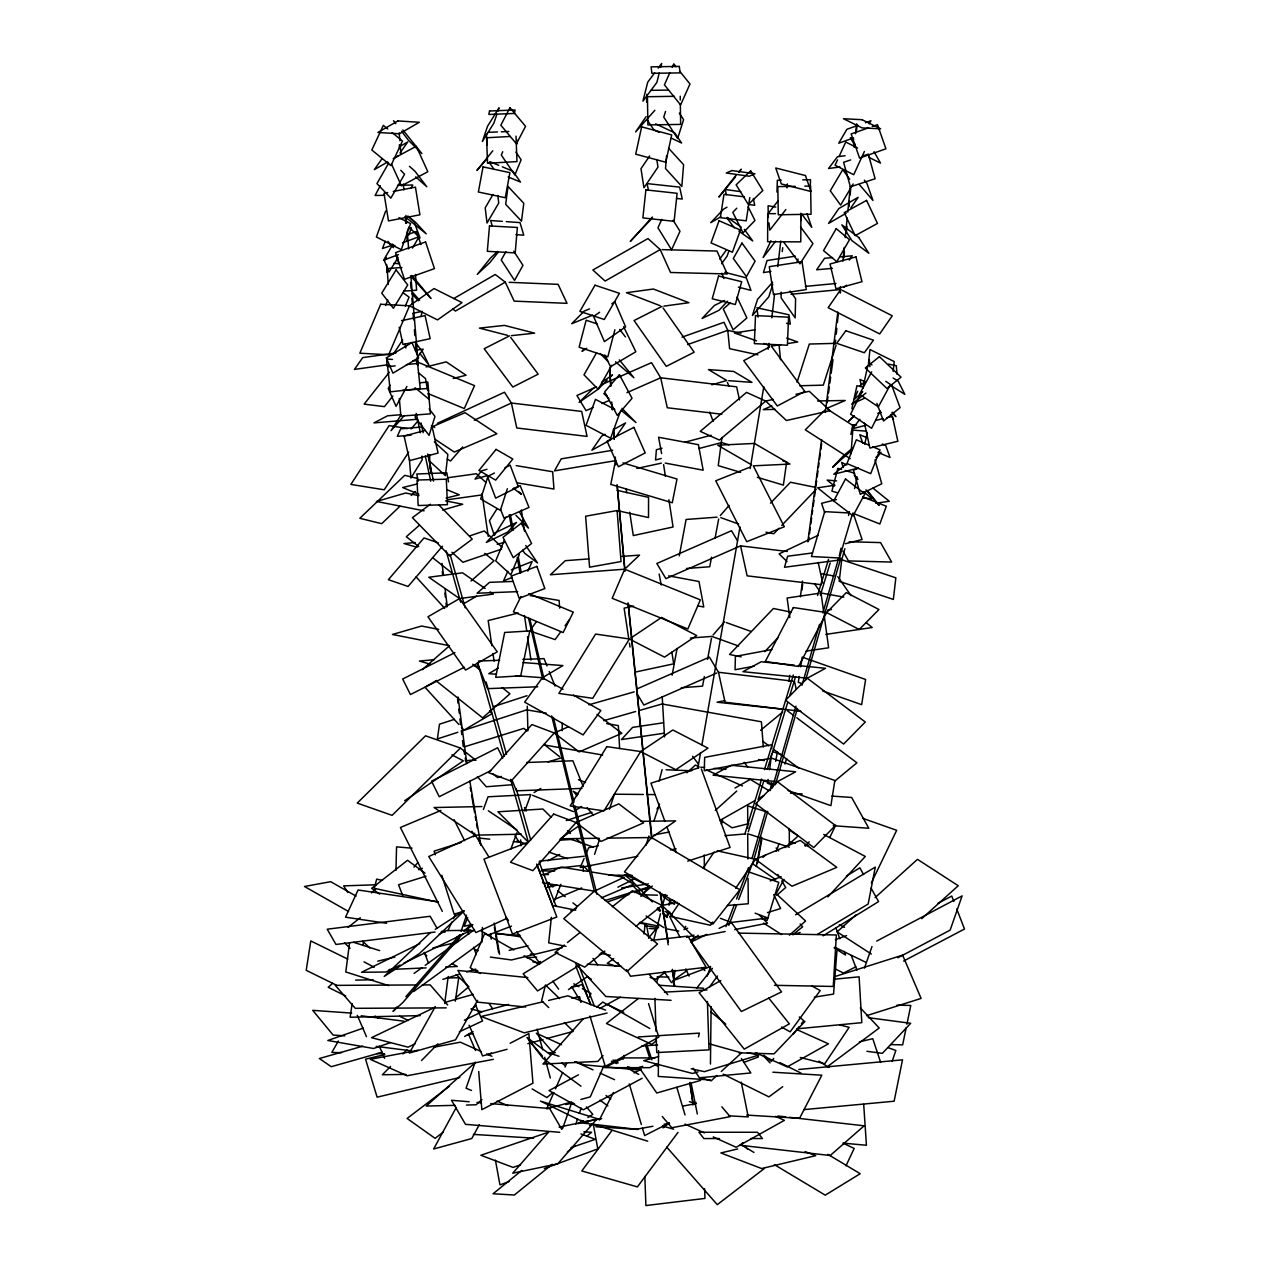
<?xml version="1.0" encoding="UTF-8"?>
<svg xmlns="http://www.w3.org/2000/svg" width="1269" height="1269" viewBox="0 0 1269 1269"><rect width="100%" height="100%" fill="white"/><g stroke="black" fill="none" stroke-linecap="round" stroke-linejoin="round"><path stroke-width="1.5" d="M800.913 213.795L800.787 241.871L767.618 241.713L767.745 213.636L775.549 213.668M363.235 945.468L363.267 941.788M658.579 1050.669L658.278 1076.429L710.259 1079.951M710.45 1064.088L711.116 1006.603M562.167 730.69L562.31 723.346M662.212 696.633L664.544 736.924M482.379 927.417L482.061 941.915L413.662 991.549M781.196 292.108L781.069 297.85L795.155 317.885L795.6 298.738L790.175 291.029M395.96 870.455L396.562 846.851L411.965 848.2M771.552 754.294L769.633 769.728M771.711 748.567L771.822 744.744L704.66 757.371L704.279 770.727L771.441 758.101L834.843 780.467L830.909 805.656L788.033 790.539M646.619 102.186L646.873 94.318M776.961 192.063L777.358 180.261L781.26 180.198M810.256 187.606L810.51 179.738L802.706 179.865M850.991 453.715L852.816 430.112L866.6 431.159M836.921 951.052L833.559 994.071L814.254 997.18M878.576 455.841L878.878 451.907M721.95 437.424L718.238 465.644L740.573 472.322M666.558 155.849L665.511 168.539L681.818 186.448L683.594 164.684L668.541 148.172M837.826 312.095L825.342 412.187M839.777 292.489L840.364 286.62M842.902 261.128L844.266 247.423M845.233 237.62L847.184 218.014M847.771 212.145L850.309 186.654M854.211 147.458L854.592 143.54M855.576 133.737L856.543 123.95M836.239 334.223L836.826 328.354M837.413 322.469L838.19 314.617M840.348 293.06L840.728 289.142M843.853 257.766L844.44 251.897M846.391 232.29L846.978 226.405M848.929 206.799L849.516 200.914M850.103 195.029L850.69 189.16M856.543 130.342L857.114 124.457M551.38 917.313L548.7 942.851L566.037 946.341M644.033 933.984L645.064 924.165L639.29 922.991M893.154 371.309L894.217 361.57L869.979 349.514L868.504 363.156L871.962 364.885M763.795 386.712L750.185 468.562M768.142 349.308L768.84 343.391M771.822 317.805L774.566 294.17M777.786 266.617L780.768 241.015M786.954 187.86L787.414 183.926M782.259 251.627L782.719 247.677M429.874 454.984L429.192 460.79L445.387 475.669L447.878 454.381L434.395 441.977M349.53 943.026L345.787 971.959L388.711 985.632M444.705 1003.493L448.195 976.495M675.029 970.341L673.776 979.906L686.592 970.928M788.969 681.279L789.762 675.378M800.39 596.811L802.516 581.107M807.814 541.831L821.63 439.693M801.849 590.291L802.642 584.422M808.448 541.435L808.972 537.517M809.511 533.614L810.304 527.745M810.828 523.843L811.621 517.974M812.144 514.072L812.668 510.154M813.207 506.252L814 500.383M814.524 496.48L815.317 490.611M815.84 486.709L816.633 480.84M817.173 476.922L817.966 471.069M818.489 467.151L819.013 463.248M819.536 459.33L820.329 453.477M820.869 449.559L821.662 443.706M827.198 402.654L827.991 396.785M828.53 392.882L829.323 387.013M829.847 383.111L830.64 377.242M831.163 373.34L833.019 359.65M835.129 344.026L835.652 340.108M527.269 706.151L527.904 730.817M352.147 1003.573L350.133 1017.246L420.198 1015.612M455.301 1001.178L458.743 977.733L447.069 978.002M749.805 197.52L746.188 220.838L720.364 217.665L723.98 194.347L744.268 196.838M768.126 779.42L767.523 783.306L773.107 785.273M799.184 676.504L798.28 682.325L802.008 683.626M800.691 666.812L802.198 657.12L865.601 679.486L861.667 704.676L822.518 690.875M667.938 915.219L668.589 911.348M697.855 768.173L700.583 752.612M701.931 744.824L739.986 526.921M756.356 866.41L761.717 837.223M770.315 790.508L771.742 782.735M775.676 761.321L777.469 751.597M757.434 863.285L761.733 839.935M771.409 787.383L772.123 783.481M679.296 555.822L686.101 519.465L717.096 517.165M672.11 675.219L677.107 648.443M711.528 557.186L709.736 566.751L686.481 568.48M715.097 538.056L718.682 518.926M704.327 676.599L702.55 686.164L681.231 687.75M707.547 659.372L711.481 638.339M667.097 915.076L667.859 911.19M669.017 905.368L670.159 899.562M850.88 434.442L852.8 424.734L856.496 425.02M529.76 630.931L520.766 675.806L495.687 677.345L504.665 632.47L529.76 630.931L555.124 639.592L560.644 631.914M906.129 1027.985L902.64 1044.879L890.822 1044.609M906.907 1024.226L910.777 1005.46L897.009 1005.143M862.888 388.251L867.885 365.091M421.054 316.52L422.18 311.365L412.711 313.284M851.864 408.681L856.956 385.681L862.682 387.045M839.332 555.838L841.077 548.145M848.517 515.468L849.389 511.613M854.624 488.549L857.257 477.017M864.681 444.34L867.314 432.808M659.261 72.92L656.866 82.406L642.923 101.155L647.713 82.215L654.677 72.825M660.705 67.241L661.657 63.45L658.167 68.145M698.442 1036.884L699.393 1033.125L638.275 1036.947M623.174 1059.203L624.158 1055.38M653.63 940.503L660.514 913.696M661.99 907.954L665.432 894.55M614.878 329.797L607.835 356.779L579.108 347.198L586.151 320.216L596.922 323.817M659.103 781.101L662.148 769.617M844.884 548.668L841.744 559.708L839.221 581.313L893.344 599.428L895.851 577.823L841.744 559.708L784.512 567.259L787.668 556.219L812.461 552.951M752.009 858.479L765.73 810.891M772.329 788.049L795.949 706.198M801.976 685.26L819.552 624.348M822.851 612.927L838.777 557.741M767.729 811.367L753.437 860.874L738.685 899.547M775.422 784.702L797.392 708.53M805.641 679.962L840.808 558.09M852.102 515.024L839.412 558.011L811.462 556.504L824.707 511.645L848.913 512.962M797.027 262.477L798.058 259.019M744.887 833.971L761.622 779.071M764.493 769.617L793.331 674.949M817.553 595.447L828.498 559.47M748.282 831.845L756.927 803.436M758.085 799.66L763.859 780.721M767.317 769.347L787.51 703.058M789.81 695.491L795.584 676.551M820.393 595.098L830.196 562.913M784.924 764.049L786.59 758.592M665.543 111.45L663.75 117.097L677.614 138.495L683.594 119.667L679.327 113.084M772.758 284.335L768.792 296.835L752.422 315.458L757.53 299.373L772.647 282.178M797.075 382.223L809.321 344.042L834.764 343.376M836.128 345.136L823.311 385.142L799.819 385.76M487.645 477.35L480.681 498.971L500.383 510.344L507.346 488.739M589.641 869.328L590.878 865.569M594.59 854.307L599.555 839.269M609.453 809.225L614.418 794.204L643.335 794.473M645.905 845.376L649.014 835.985M653.963 820.948L659.531 804.054M575.793 1124.223L577.569 1118.814M579.362 1113.405L581.154 1107.996M459.901 934.92L457.522 942.09L432.824 948.006M461.091 931.319L466.469 915.171M496.766 114.607L493.895 123.093L482.363 141.525L487.534 126.234L499.066 107.802L497.924 111.196M892.075 1061.534L895.851 1050.478L888.443 1047.766M656.692 982.095L658.611 976.511M475.193 1062.09L466.072 1088.231L471.529 1090.499M562.69 1128.363L571.811 1102.222M721.347 824.057L722.648 820.329M776.311 851.356L778.912 843.869M864.427 968.136L871.993 946.515M728.85 251.088L727.058 256.195L721.553 263.698M385.713 210.955L376.385 236.986L401.258 249.66L410.585 223.614L398.974 217.697M620.081 412.219L610.627 438.186L586.04 425.337L595.494 399.37L614.815 409.459M473.416 836.858L474.733 833.21M483.378 809.543L488.042 796.789L530.791 794.584L524.811 810.97M510.852 849.199L516.832 832.813M707.023 976.305L710.529 967.089M725.995 926.592L734.434 904.496M736.543 898.975L748.488 867.679M728.834 925.323L736.575 905.067M467.69 917.408L464.248 926.243L471.941 924.451M553.998 901.989L560.866 884.303M385.284 241.253L382.461 248.486L393.596 244.774M408.697 235.019L411.521 227.801L407.809 229.039M502.73 151.725L501.334 155.104L514.865 174.995L521.131 159.767L515.928 152.121M857.685 391.217L854.323 399.402L862.761 391.74M385.57 305.512L387.806 300.166M405.382 306.035L409.078 297.136L402.939 292.647M504.269 540.388L495.719 560.85L510.852 574.809L519.402 554.347M584.089 858.526L580.282 867.52L637.784 856.289M585.612 854.925L588.657 847.724L598.254 845.852M589.435 997.101L590.957 993.5L582.392 988.646M553.871 1092.498L546.733 1108.82L571.351 1102.063M555.473 1088.865L562.611 1072.543M564.991 1067.086L566.577 1063.47M603.774 1066.023L590.275 1096.876L580.821 1099.462M669.873 72.603L664.417 84.849L680.612 104.946L689.971 83.96L679.565 71.032M672.221 67.352L673.776 63.847L676.091 66.718M507.838 571.256L503.492 580.901L512.184 577.427M527.825 571.145L532.171 561.501L511.312 569.86M661.768 219.378L657.945 227.801L671.571 249.803L679.994 231.275L673.173 220.283M837.54 159.878L835.081 165.24L853.72 174.71L864.395 151.487M839.174 156.309L845.741 142.017L857.606 148.045M447.941 930.526L451.875 922.024M453.445 918.629L455.793 913.521M547.685 886.111L549.318 882.589M770.949 240.729L763.129 257.544L775.613 241.189M845.979 1165.846L854.164 1148.445L843.568 1143.417M829.783 837.477L835.7 825.199M871.327 882.938L896.675 830.307L863.015 818.426M520.988 596.509L513.374 611.817L563.15 632.549L573.287 612.134L528.856 593.622M861.778 391.709L850.611 414.17L871.613 428.272L880.194 410.997M599.365 1119.908L613.435 1092.482M380.319 185.718L375.101 195.489L384.65 195.283M411.045 188.256L412.774 185.004L397.498 185.337M871.66 371.88L859.541 394.231L878.354 406.857L890.473 384.491L885.762 381.35M390.027 385.142L388.219 388.457L396.055 406.366L406.905 386.474M456.317 1107.361L433.649 1148.984L471.782 1138.531L479.349 1124.651M685.799 926.322L684.007 929.59L687.671 928.178M775.882 894.169L783.972 879.465M435.299 1006.603L409.395 1053.016L455.523 1039.866L477.588 1000.337M505.919 251.643L501.223 260.002L514.532 280.386L522.971 265.348L513.755 251.23M596.652 352.576L583.994 374.831L598.159 389.313L611.785 365.345M388.695 163.098L376.941 183.593L390.852 198.138L404.557 174.234L400.766 170.268M338.395 1041.024L331.828 1052.429L341.583 1052.667M412.441 248.121L419.119 236.668L402.416 242.902M869.17 123.839L870.978 120.745L865.426 122.728M493.007 194.506L485.202 207.815L487.026 223.011L498.733 203.056L497.829 195.458M853.133 183.973L840.633 205.134L830.275 190.794L842.775 169.649L849.675 179.199M629.408 638.989L592.718 698.315L558.899 693.397L595.589 634.072L629.408 638.989L664.528 657.136L696.697 635.563L661.577 617.416L631.026 637.91M386.426 257.496L384.396 260.7L388.98 271.994L398.101 257.544M401.194 414.709L391.042 430.683L404.192 415.629M496.893 509.012L489.437 520.718L494.307 535.455L506.03 517.07M408.65 452.192L384.221 489.786L350.878 484.425L389.123 425.591L407.65 428.573M393.342 354.067L402.67 339.981M649.633 155.976L640.988 168.698L643.938 187.764L657.976 167.111L656.803 159.482M679.042 903.512L670.27 916.392L710.45 925.26L712.639 922.04M703.185 868.107L714.146 852.007M735.671 888.252L755.42 859.287L800.247 840.411L836.826 867.361L791.999 886.222L755.42 859.287L717.159 850.817M646.111 116.605L635.61 131.928L654.867 110.308M850.928 207.767L858.145 197.345L838.857 208.528L828.562 223.423L846.233 213.16M615.814 436.964L625.569 422.91L613.609 429.541M849.262 260.097L852.245 255.799L840.395 256.861M382.08 158.625L374.339 169.649L387.727 161.924M400.005 152.962L407.746 141.938L399.37 146.776M417.009 358.017L423.212 349.165L415.407 350.26M530.854 629.392L536.375 621.715M565.07 625.76L569.48 619.621M584.121 348.483L582.027 351.386L586.77 348.325M709.403 987.092L717.493 975.988M719.713 259.082L726.312 250.072M735.56 176.819L718.904 197.012L736.337 174.805M738.97 172.251L741.223 169.205L738.78 172.013M656.993 808.987L659.325 805.863M611.991 1130.457L581.789 1170.954L637.387 1186.896L678.027 1132.36M859.843 419.278L852.609 428.7L865.585 425.321M778.278 200.613L767.951 213.858L768.364 217.475M785.86 209.544L769.807 230.149L768.982 222.916M640.734 821.329L675.679 820.869L651.505 837.54L624.459 871.882L712.861 924.086L739.89 889.743L651.505 837.54L606.852 838.143M389.345 372.198L364.124 404.129L384.459 406.651L392.867 396.007M696.808 987.964L712.448 968.374M773.773 1058.378L771.378 1061.392L763.779 1055.174M793.014 1034.267L799.026 1026.732M801.437 1023.718L803.832 1020.704L799.28 1016.977M498.273 252.182L489.85 262.604L477.303 274.358L490.564 257.988L497.527 251.468M640.908 896.485L649.633 885.746M648.538 937.997L657.358 927.385M667.462 915.25L669.984 912.205M442.437 546.225L408.063 586.468L388.377 579.679L424.02 537.945L438.344 542.894M492.784 150.821L476.922 170.443L487.375 158.324M411.093 428.922L418.358 420.499M462.662 446.974L450.558 460.996L447.196 459.14M652.536 217.681L630.281 241.427L652.345 217.078M413.932 867.124L417.691 862.761M720.3 515.563L729.12 505.411M713.099 634.976L724.44 621.905M396.88 1006.983L393.025 1011.393L402.844 1002.526L463.058 933.476M405.842 996.704L459.648 934.999M465.612 930.526L469.467 926.116L463.851 931.192M549.001 1131.631L512.755 1173.19L557.757 1163.832L596.604 1119.306L559.09 1127.11M583.248 1018.769L542.926 1064.072L597.842 1061.423L603.045 1055.57M554.283 732.974L511.074 781.149L488.708 772.726L531.917 724.551L554.283 732.974L579.172 751.93L621.873 733.292L596.985 714.336M805.181 846.153L809.194 841.823M827.864 896.882L865.299 856.464L823.74 834.463M852.451 449.67L832.607 467.246L843.536 455.634L852.53 448.179M727.645 301.15L718.984 310.286L702.058 318.487L714.431 305.432L724.583 300.515M804.943 1021.45L774.042 1053.873L738.891 1052.81M770.521 503.143L790.444 482.236L815.681 487.407M779.087 528.205L773.773 533.773L766.016 532.187M781.752 525.414L816.3 489.199M764.684 651.679L777.976 637.736M736.781 208.211L732.8 212.335L743.047 232.814L754.976 220.457L748.139 206.799M853.926 415.804L848.533 421.292L854.085 416.105M390.551 1066.436L382.366 1074.748L405.937 1074.399M402.828 1053.936L406.921 1049.78M421.546 1060.503L437.932 1043.848M472.036 1009.172L476.129 1005M807.274 678.201L785.574 700.25L843.599 744.062L865.284 722.013L807.274 678.201L825.516 668.303L798.217 665.543M825.088 409.871L805.307 429.858L850.262 458.68M875.8 457.633L881.083 452.287M371.516 892.948L375.64 888.808M593.781 387.838L579.124 402.368L597.842 389.424L607.185 380.177M609.85 377.527L612.515 374.878L601.585 382.445M460.425 748.06L392.105 815.348L357.223 803.103L425.527 735.814L460.425 748.06L475.938 760.353M399.941 506.236L381.699 523.685L359.825 518.291L404.748 475.32L417.517 478.461M411.188 495.497L415.391 491.468M430.461 932.493L384.237 976.4L419.293 953.654L464.121 911.063M716.937 1075.493L711.163 1080.823L699.853 1077.667M721.268 1071.496L741.493 1052.826L709.434 1043.879M859.7 386.315L863.919 382.477M332.557 983.364L328.195 987.298L345.787 996.054M686.878 772.789L695.428 765.08L699.045 766.682M591.624 872.025L624.253 877.276L594.352 891.139L563.753 918.693L626.949 971.546L657.532 943.993L594.352 891.139L542.529 882.796M715.367 810.368L736.75 791.079M856.115 914.743L837.112 931.89L871.343 954.05M875.102 897.595L917.487 859.335L958.238 885.73L921.706 918.693M785.146 847.644L798.185 835.938L788.668 829.609M474.939 1062.851L426.241 1106.06L454.984 1105.331M481.982 1099.557L476.081 1104.791L466.5 1105.045M419.246 525.35L406.302 536.724L418.707 546.59M471.037 581.028L494.022 560.803L484.726 553.411M422.228 669.746L448.1 646.984M762.891 857.4L765.873 854.783M690.859 941.709L698.204 935.285M776.802 895.279L785.733 887.475L781.767 880.924M789.429 935.174L805.577 921.024L775.613 893.217M742.904 1142.655L739.954 1145.241L830.227 1155.504L864.141 1125.809L789.588 1117.323M730.167 303.005L723.267 308.922L733.101 329.813L746.886 317.964L737.051 297.073M455.587 997.878L468.896 986.695L456.142 974.544M596.811 1007.078L602.838 1002.05L607.756 1004.937M552.887 1092.561L546.876 1097.574L532.123 1088.929M760.591 730.309L782.767 711.972M834.732 781.133L856.908 762.796L796.805 717.81M652.298 886.048L641.622 894.724L657.39 895.184M521.86 1170.383L493.086 1193.764L514.357 1195.017L552.205 1164.276M567.338 1151.966L574.92 1145.812M587.024 1135.977L591.576 1132.281L583.835 1131.821M846.011 464.375L833.733 474.241L857.543 468.293M793.506 934.127L802.658 926.814L800.152 923.959M564.324 945.008L555.045 952.4L584.692 967.137L604.821 951.084M567.433 942.534L579.806 932.667M612.308 906.748L632.438 890.695L662.085 905.416L694.349 937.601L725.154 931.525M635.769 926.402L662.085 905.416L677.487 902.386M348.103 927.369L360.253 917.725M455.682 938.14L458.807 935.697M465.041 930.827L472.845 924.736M638.291 998.544L606.439 1023.48L651.758 1044.387L656.311 1040.818M865.934 393.057L851.658 404.176L864.126 398.434M662.973 1127.871L669.255 1123.033L644.62 1135.581L642.431 1128.189M692.826 1104.902L695.967 1102.475M764.43 1168.4L717.286 1204.662L666.764 1147.176M537.453 963.79L540.467 961.49M449.448 1086.232L407.095 1118.465L435.108 1138.341L442.944 1132.36M430.397 504.221L412.409 517.689L449.749 555.965L472.242 539.135L439.042 505.11M827.245 1066.753L879.211 1027.985L860.287 1007.856M782.719 1086.692L768.919 1096.86L723.156 1074.161M414.075 973.434L422.022 967.66M425.21 965.36L474.511 929.558M613.688 958.65L607.28 963.314L616.575 966.375M665.257 972.292L655.629 979.271L650.061 977.431M843.726 287.397L846.756 285.239M690.606 940.313L695.412 936.95M599.634 312.253L593.575 316.457L604.409 341.599L625.633 326.879L614.799 301.736L611.769 303.846M577.998 826.531L560.263 838.777L599.079 838.254M599.206 954.653L602.474 952.416M568.464 989.598L587.388 976.638M404.637 800.739L463.359 760.861L451.907 754.881M435.235 929.384L463.915 910.761M578.093 1123.731L583.01 1120.606M587.912 1117.481L592.829 1114.356L586.389 1106.901M534.138 792.522L540.832 788.398M575.047 810.574L581.725 806.449M557.995 952.384L523.161 973.815L537.596 990.946L579.061 965.455M846.391 876.118L859.843 867.822L863.586 874.579M823.105 935.808L878.576 901.593L871.089 888.094M795.552 914.79L875.293 867.092L868.155 904.036L817.252 934.476M498.241 668.065L488.771 673.665L496.433 674.251M463.486 603.87L476.732 596.097M436.536 680.454L424.956 687.243L458.807 724.409M464.66 1036.456L473.02 1031.554M453.731 298.58L495.227 274.501L505.268 282.146L514.183 301.134L567.021 303.339L558.106 284.351L509.186 282.305M505.268 282.146L455.476 311.048L452.605 308.859M726.978 207.196L723.584 209.163L710.735 222.678L720.903 216.777M394.437 158.054L397.784 156.119M660.197 249.581L605.107 281.052L592.877 270.027L647.967 238.556L660.197 249.581L670.524 272.486L727.28 273.961L716.953 251.04L662.148 249.628M735.037 788.017L750.265 779.388L768.919 790.682M719.84 820.472L755.372 800.342M758.767 798.423L763.843 795.552M720.84 980.556L699.108 992.723L744.237 1049.146L789.366 1023.861L768.633 997.942M605.059 434.268L601.633 436.155L591.877 450.225L610.69 439.804M599.729 1008.474L620.43 997.164M547.843 860.842L559.661 854.465M393.152 158.673L416.264 146.284L427.827 171.712L401.416 185.861L391.391 163.828M578.458 1074.811L549.049 1090.579L583.343 1109.772L642.177 1078.253M769.537 347.008L743.729 360.666L777.31 405.969L804.832 391.407L771.251 346.104L780.721 344.629M876.736 941.075L962.108 895.898L950.148 930.114L897.865 957.778M937.839 903.369L951.766 896.057L953.876 901.545M903.639 961.03L964.503 929.019L956.715 908.874M487.978 1054.729L491.389 1052.969M510.138 1043.261L528.872 1033.553L532.948 1083.187L481.839 1109.661L478.699 1071.48M855.845 966.772L843.536 973.069L834.923 968.77M634.103 1072.908L641.131 1069.323M509.535 335.857L484.171 348.737L512.819 387.045L538.183 374.165L510.677 337.395M656.581 1064.136L649.601 1067.673L604.663 1067.657L623.84 1057.918L655.105 1057.934M661.974 306.4L634.056 320.549L666.273 366.344L694.191 352.211L663.084 307.97M454.905 652.631L402.701 679.026L410.41 694.555L464.343 667.272M491.436 770.331L439.233 796.726L431.539 781.196L497.67 747.758L502.794 758.116M494.45 473.036L487.47 476.525L495.671 498.146L518.355 486.804L510.154 465.184L504.919 467.801M617.876 887.174L635.15 878.545M858.463 467.96L853.514 470.387L860.303 494.339L881.765 483.759L874.976 459.822M419.849 943.628L361.538 972.276L385.998 972.006L400.132 965.059M439.28 934.063L446.355 930.605L470.831 930.32L403.669 963.314M706.849 934.365L691.129 942.042L741.366 1011.52L781.545 991.914L731.309 922.436L720.38 918.312M719.079 928.4L731.309 922.436L767.888 917.995L755.15 913.172M434.823 1007.364L371.5 1037.693L408.063 1047.163L415.106 1043.8M464.343 1020.213L481.934 1011.79L470.958 1008.95M817.966 535.407L779.087 553.887L787.034 561.564M459.283 1031.824L482.553 1020.958L475.605 1005.222M437.329 423.323L504.475 392.232L511.391 403.019L516.769 427.97L587.055 436.409L581.678 411.442L511.391 403.019L474.289 420.198M543.338 875.229L560.93 867.076L587.801 871.406M506.379 918.597L475.891 932.588L428.763 856.543L475.399 835.161L521.353 834.193M596.462 386.902L576.919 395.516L586.056 410.648L593.162 407.523M601.776 384.555L651.52 362.664L660.673 377.797L667.288 407.761L721.823 414.233M602.045 403.605L609.152 400.481M626.918 392.66L660.673 377.797L736.623 386.823L739.51 399.925M787.319 551.476L740.573 545.876L665.908 578.648L656.834 563.499L731.483 530.728L737.543 540.832M636.53 689.115L709.419 657.12L718.492 672.269L725.043 702.233L801.025 711.322M716.715 673.046L643.843 705.041L636.784 693.255M513.073 488.739L520.179 485.63L528.983 507.426L504.11 518.291L500.446 509.218M556.06 732.197L568.528 726.756M431.333 427.145L465.025 412.663L496.877 433.76L454.318 452.034L435.204 439.375M771.806 405.953L763.256 409.617L775.089 409.411M828.118 407.793L845.217 400.481L817.585 400.956M554.712 899.324L581.678 887.919M570.749 910.793L576.142 908.525M601.3 897.881L633.643 884.192L619.066 875.42M440.946 810.447L400.417 827.499L442.31 911.364M589.546 308.89L584.295 311.032L571.716 323.722L592.734 315.124M749.741 467.278L715.748 480.777L746.727 541.689L784.305 526.762L753.326 465.85L789.968 464.057L754.421 443.436L717.778 445.229L751.629 464.866M770.14 880.94L781.165 876.689M510.582 779.293L528.316 842.124L483.965 859.129L512.486 934.032L556.821 917.027L536.66 864.046M418.802 869.725L422.387 868.345M511.518 926.148L488.216 935.063L481.332 931.129M710.624 966.534L672.554 980.858L674.68 986.314M743.888 1062.407L758.386 1056.95L756.974 1053.318M394.976 245.663L391.264 247.058L383.619 260.161L398.482 254.609M589.577 1125.508L593.273 1124.144L597.81 1148.905L544.274 1168.606M509.186 1181.502L499.954 1184.897L495.418 1160.152M835.414 939.663L846.518 935.634M858.003 125.345L846.883 129.295L838.746 143.207L853.577 137.94M682.056 337.142L724.012 322.294L727.771 330.352L729.596 348.689L757.894 354.828M687.655 344.565L727.771 330.352L740.985 333.224M868.71 127.772L851.15 133.959L859.573 158.102L885.921 148.806L877.482 124.663L872.215 126.519M363.346 1028.08L327.846 1040.485L373.546 1048.495L390.376 1042.626M605.202 900.498L649.76 886.698M608.533 901.577L629.091 894.455M634.69 892.504L649.649 887.317M548.129 1132.297L480.856 1155.266L513.041 1167.401L520.512 1164.863M570.971 1147.636L595.272 1139.34L580.964 1133.947M407.301 234.622L416.438 231.513L420.959 244.568M469.53 535.978L484.266 530.965L502.096 547.24M501.62 549.112L462.899 562.262L451.938 552.253M850.658 159.942L843.584 162.258L850.373 186.829L875.118 178.739L868.329 154.168L863.031 155.897M454.397 719.349L439.502 724.202L437.361 738.939L457.839 732.276M493.498 706.611L527.016 695.698M461.567 731.071L526.73 709.847L546.225 713.194M698.854 767.761L650.934 783.195L664.972 821.519M566.275 820.535L591.973 812.271M687.719 861.112L730.103 847.47L701.36 768.998M461.44 842.41L434.125 851.134L435.299 854.846M463.296 911.316L454.191 914.219L441.786 875.261M834.828 976.591L902.624 955.129L921.104 998.417L866.489 1015.708M425.987 876.197L398.561 884.747L402.749 895.724M442.833 979.367L459.299 974.227M466.611 971.943L475.748 969.104M464.153 746.902L523.875 728.374L526.968 730.833M501.382 776.422L497.654 777.58L493.007 773.884M548.034 761.939L561.104 757.894M686.545 937.394L694.064 935.094M767.444 912.585L780.625 908.541L773.709 894.582M792.617 934.745L800.168 932.477M711.909 384.793L726.725 380.51L708.467 369.58L733.72 371.452L751.978 382.381L728.676 380.652M442.707 510.059L462.741 504.253L445.609 500.874M642.701 1066.372L639.053 1067.435L656.755 1093.006L700.631 1080.379M486.947 469.308L481.633 470.831L474.987 479.095L487.391 475.558M588.927 704.787L634.183 691.859M603.616 720.681L635.674 711.512M639.449 710.45L662.069 703.978L761.416 721.791L763.303 746.981M445.482 1002.256L473.163 994.373M362.807 1046.179L319.344 1058.52L331.288 1066.706L382.318 1052.223M658.579 1056.538L643.732 1060.662L692.43 1073.463L697.998 1071.908M478.365 1012.63L508.552 1004.477M570.828 987.631L582.138 984.57L590.846 1004.429M507.108 1049.289L482.585 1055.919L469.118 1025.225M527.856 1043.673L542.958 1039.597M546.733 1038.581L573.144 1031.427M424.925 430.508L404.081 436.044L409.633 460.631L438.075 453.065L432.507 428.494M662.037 448.227L656.39 449.734L655.565 459.981L661.228 458.49M684.657 442.262L711.052 435.283M698.918 448.528L721.553 442.564L728.993 444.784M877.72 413.361L881.432 412.393M426.114 366.931L446.276 361.871L466.056 375.243L453.223 378.463M497.162 544.211L504.681 542.339M836.477 499.558L821.566 503.301L824.707 512.613M518.275 613.022L488.184 620.541L491.849 645.731M845.313 543.735L862.079 539.531L853.307 513.485M748.853 823.613L732.102 827.8L720.903 820.424M417.675 483.838L402.67 487.566L418.786 494.212M446.149 498.067L459.283 494.799L446.751 489.628M875.642 420.436L883.097 418.627M886.825 417.707L892.424 416.359L897.849 441.263L869.884 448.068L864.459 423.148M509.123 950.354L527.983 945.77M562.389 947.61L511.455 959.967L490.357 957.08M377.734 961.172L394.833 957.08M542.846 1001.796L481.157 1016.517L524.208 1032.839L607.09 1013.059M548.636 1000.416L567.909 995.816L605.567 1010.108M384.793 1054.571L365.551 1059.155L377.115 1097.177L459.806 1077.46M467.468 1034.838L473.242 1033.474M737.67 1148.953L720.871 1152.95L761.622 1168.543L815.729 1155.662L805.101 1151.586M547.431 887.459L557.028 885.207M859.351 1041.849L872.786 1038.692L880.654 1062.423M773.265 399.386L765.683 401.083L719.38 440.057L700.234 431.349L746.537 392.391L765.683 401.083L786.415 420.499L829.989 410.712L809.257 391.296L795.996 394.262M401.543 320.676L425.083 315.6L430.175 338.664L403.003 344.533L399.196 327.228M636.784 468.451L661.419 463.137M633.58 606.09L624.11 608.137L628.837 639.29M635.753 671.983L673.665 663.83L671.888 652.139M571.764 998.211L579.521 996.609L581.043 1002.24M565.72 1104.553L573.477 1102.951M724.773 700.647L717.064 702.217L783.766 709.308M734.767 929.622L767.491 923.15L759.068 914.759M653.821 835.002L669.16 832.004M670.365 849.929L676.107 848.802M387.695 192.539L383.999 193.253L388.488 220.901L419.928 214.794L415.439 187.146L393.247 191.46M418.183 1050.209L370.278 1059.329L407.111 1075.763L493.34 1059.345M433.506 1047.29L460.33 1042.182L481.379 1051.573M682.817 1106.108L696.443 1103.522M771.885 649.538L735.417 656.39L735.052 669.746L754.23 666.146M617.099 510.566L585.612 516.229L589.562 567.195L621.049 561.548L617.099 510.566L648.522 517.562L648.554 497.369L617.131 490.373M601.68 1118.687L579.489 1122.684L636.277 1129.267L652.916 1126.269M664.004 1124.271L669.556 1123.271M612.705 450.241L561.215 458.855L554.474 470.878L615.513 460.663L610.786 484.377L672.269 502.746L676.996 479.032L622.968 462.899M795.33 256.148L767.063 260.526L763.43 272.597L770.965 271.423M755.214 329.734L734.402 332.954L756.514 340.838M788.271 343.455L797.741 341.995L786.685 338.062M621.604 887.935L648.411 883.874M663.465 722.775L632.596 727.375L621.413 739.573L663.877 733.244M835.034 485.218L817.633 487.804L833.939 500.969M875.737 503.27L889.268 501.255L872.961 488.105M819.139 593.289L787.097 598.016L789.81 617.575M827.642 610.04L831.512 609.469M825.786 634.405L872.2 627.52L866.267 622.73M806.021 651.124L828.641 647.777L824.295 616.48M447.671 477.763L476.367 473.734L486.138 482.617M447.545 499.748L481.982 494.91M395.896 352.972L362.712 357.604L354.432 369.406L387.616 364.774M663.909 306.13L688.893 302.704L653.361 289.015L626.442 292.711L660.197 305.718M845.091 155.738L837.461 156.753L828.562 168.507L840.015 166.985M435.029 932.033L335.984 944.469L327.212 929.209L430.143 916.281L436.964 928.147M651.045 940.472L687.909 936.11L706.167 967.279L630.487 976.226L626.648 969.659M395.151 365.884L387.68 366.709L390.344 391.835L420.229 388.52L417.58 363.41L406.366 364.647M539.341 861.191L584.263 856.226M542.117 869.852L581.186 865.537M511.47 335.65L534.63 333.144L504.523 325.403L479.428 328.116L507.648 335.381M805.403 286.397L835.985 283.479M790.968 294.265L840.697 289.538L828.134 307.685L879.687 333.937L892.25 315.791L842.41 290.411M833.606 979.256L859.113 976.829L861.81 1022.655L797.043 1028.826M798.756 1069.481L902.513 1059.837L894.122 1101.222L804.07 1109.598M415.217 542.513L404.002 543.544L417.089 547.304M434.363 659.674L419.42 661.054L430.635 664.29M832.496 257.575L824.596 258.289L816.633 269.774L832.432 268.346M422.355 426.939L400.671 428.859L397.292 436.362L411.093 435.14M420.356 382.746L427.843 382.08L428.605 391.217M400.893 414.709L387.584 415.804L373.958 422.894L417.66 419.262M724.948 835.652L745.807 833.907M727.438 905.511L748.298 903.75L748.076 878.481M465.295 760.702L474.955 759.941M511.423 784.781L486.313 786.764L477.382 776.691M402.574 390.392L428.192 388.425L430.413 413.853L400.861 416.121L399.323 398.514M588.737 558.915L565.276 560.676L550.397 574.762L624.665 569.194L700.329 599.872L687.861 628.98L612.181 598.302L624.665 569.194L639.544 555.108L621.969 556.425M690.526 638.006L711.846 636.419L738.606 646.032M401.956 267.505L387.14 268.568L388.266 284.304M403.637 291.124L416.597 290.204L415.471 274.453M559.581 840.189L573.271 839.348M641.813 1045.942L657.58 1044.958M526.841 957.714L536.644 957.143M510.138 136.465L486.582 137.766L487.534 163.225L516.975 161.607L516.023 136.148M664.417 992.12L707.007 989.931M389.012 969.532L426.083 967.882M445.609 967.01L457.316 966.47L452.224 963.774M488.137 132.325L497.527 131.944M501.287 131.802L508.806 131.5M512.771 581.44L489.548 582.344L477.081 593.226L517.72 591.64M478.461 661.038L499.685 660.261M522.828 659.404L544.052 658.627L546.987 665.971M537.707 686.783L487.55 688.639L477.255 662.957M526.587 762.51L572.89 760.797L583.169 786.494M581.979 788.398L516.372 790.809L511.978 779.801M376.401 884.763L343.645 885.873L347.801 892.472M355.59 980.128L373.118 979.716M481.95 806.545L434.061 807.544L475.399 835.161L488.708 856.654M795.171 186.321L777.818 186.606L778.278 214.794L811.065 214.239L810.605 186.051L804.816 186.146M650.902 90.337L668.446 90.067M674.442 96.301L647.444 96.73L647.872 124.917L680.644 124.41L680.327 103.741M416.343 984.966L335.286 985.363L355.272 1008.316L446.212 1007.872M422.276 984.934L430.191 984.903L447.671 1004.985M719.475 1138.547L703.867 1138.547L698.933 1132.249L757.498 1132.265L762.431 1138.547L750.725 1138.547M647.206 794.521L654.915 794.584M609.009 875.166L632.152 875.388M540.991 870.851L554.648 871.073M542.593 874.484L548.446 874.579M738.32 933.096L836.366 934.983L833.257 986.457L774.439 985.315M376.655 1053.556L384.444 1053.746M849.183 541.736L880.575 542.593L891.631 562.072L848.453 560.914L842.933 551.174M661.339 895.295L667.256 895.47M657.168 976.781L668.89 977.13M666.098 769.775L691.748 770.775M496.417 933.936L520.036 935.221M530.299 954.082L534.233 954.304M392.454 359.413L386.823 359.079L386.839 365.964L390.582 366.17M413.107 360.602L416.851 360.824L416.866 364.266M587.373 964.186L620.985 966.153M671.111 1000.305L605.836 996.498L575.507 963.504M728.66 1115.8L748.25 1116.926L741.27 1082.171M772.869 1072.21L821.836 1075.192L799.581 1118.306L746.695 1115.086M629.614 1068.752L641.194 1069.481M570.701 1103.665L574.587 1103.903M595.859 1126.761L638.37 1129.442M473.353 1134.391L533.535 1138.15M659.325 985.252L703.613 988.25M502.381 221.361L490.627 220.536L492.229 225.93M506.283 221.631L520.004 222.598L523.748 235.177L515.912 234.622M649.093 928.464L656.945 929.003M790.381 793.125L802.246 793.966M831.893 796.075L851.658 797.471L868.805 828.26L833.225 825.722M351.703 1013.106L312.745 1010.346L333.113 1035.044L344.787 1035.885M522.685 662.529L562.913 665.575L542.386 677.725L524.636 702.138L583.121 734.925L600.871 710.513L573.35 695.079M515.579 675.695L542.386 677.725L563.039 689.305M836.572 480.872L827.134 480.094L834.463 486.043M862.761 497.987L872.2 498.765L863.396 491.626M469.165 1101.762L451.494 1100.271L465.501 1124.334L559.74 1132.297M477.017 1102.428L480.951 1102.761M490.77 1103.586L549.667 1108.551L561.802 1129.41M394.088 263.302L399.624 263.793M700.694 767.174L704.581 767.523M714.273 768.379L725.9 769.395M842.997 1143.131L866.441 1145.257L863.697 1104.347M554.061 1053.175L548.224 1052.62L559.026 1056.284M794.315 665.146L761.162 661.768L742.92 671.666L805.323 678.011M471.782 969.928L477.667 970.515M527.856 977.59L457.855 970.436L477.065 1002.066L525.667 1007.031M479.936 838.159L489.739 839.174M513.279 841.617L519.148 842.219L515.055 835.7M465.866 929.939L473.686 930.764M495.196 933.001L519.957 936.76M676.504 198.44L682.246 199.059L679.645 187.13L647.047 183.593L648.538 190.413M777.818 1115.99L785.654 1116.879M821.154 584.692L747.124 575.84L740.573 545.876M718.492 672.269L792.522 681.136M361.189 1015.787L404.034 1021.196M376.179 1046.386L411.235 1050.811M868.186 1017.659L910.682 1023.306L882.367 1053.349L866.901 1051.303M740.779 191.651L725.297 189.493L726.28 194.665M748.884 204.499L754.69 205.308L753.374 198.424M438.217 901.847L358.064 889.997L345.517 917.201L386.569 923.277M441.295 931.367L445.213 931.938M644.922 925.593L658.579 927.734M516.197 465.628L552.665 471.751L553.95 489.041L517.482 482.902M530.299 595.621L559.106 600.459L559.677 608.152M775.771 207.101L768.094 205.768L768.237 215.064M606.645 723.6L618.352 725.614L619.637 748.504M544.147 744.951L602.632 755.007M532.869 961.918L540.562 963.234M820.694 573.604L833.987 575.999M814.365 583.518L821.027 593.004L843.822 597.112M758.481 759.512L764.319 760.559M665.432 928.654L678.772 931.081M665.21 463.09L703.169 470.18L698.426 444.689L658.563 437.25L661.625 453.636M668.652 575.856L699.013 581.519L703.756 606.994L698.061 605.932M418.96 495.64L405.636 493.022L376.512 501.461L424.1 510.836M438.693 629.408L421.562 626.029L392.438 634.484L449.527 645.731M552.618 905.511L575.729 910.174M600.697 953.336L610.326 955.287M790.857 612.07L773.392 608.501L729.532 654.471L741.175 656.85M639.766 922.325L658.69 926.211M789.635 841.966L795.314 843.171M804.768 845.17L808.559 845.979M747.346 1052.667L758.624 1055.11L704.39 1071.655L691.224 1068.815M888.601 364.092L896.311 365.758L896.993 374.181M382.492 880.385L376.687 879.131L374.276 888.332L438.011 902.1M756.8 307.764L788.953 314.775L790.333 324.103L786.542 323.278M839.745 1024.94L849.151 1027.335L824.739 1063.739L800.279 1057.505M724.773 272.312L746.315 277.879L750.978 290.379L738.415 287.143M654.598 1065.056L658.357 1066.103M841.553 469.435L837.826 468.372L831.909 491.151L837.508 492.753M845.281 470.513L854.608 473.194M473.623 665.289L479.222 666.891M662.513 1126.015L673.633 1129.204M782.957 460.917L786.669 462.027L783.37 485.107L757.323 477.318M599.983 1119.544L540.435 1101.095L578.87 1119.845L588.166 1122.732M591.893 1123.89L647.729 1141.196M353.512 942.296L379.653 950.624M765.778 811.668L747.679 805.831L747.695 828.165M789.334 847.184L747.695 833.749L747.917 859.034M689.432 1101.619L692.858 1102.761L690.05 1082.409M611.468 1061.249L616.861 1063.073M627.663 1066.737L636.657 1069.783L584.216 1064.818L575.222 1061.772M748.948 871.993L778.785 882.352L767.158 920.39L761.574 918.439M570.653 839.126L593.083 847.042M517.07 840.855L526.413 844.155M548.842 852.07L567.529 858.669M763.89 343.471L769.411 345.438M772.44 751.518L781.625 754.801M763.541 780.657L772.726 783.941M720.824 517.657L738.669 524.065M726.217 622.54L751.2 631.502M671.222 899.721L674.87 901.085M862.746 496.861L886.317 506.236L879.845 523.986L852.641 513.152M578.41 779.658L585.517 782.481M532.568 795.298L573.366 811.605M866.695 437.583L859.779 434.728L862.841 443.278M882.256 444.039L885.714 445.482L890.013 457.443L877.91 452.43M416.74 361.728L474.527 385.633L464.295 408.57L428.176 393.628M497.051 1101.111L507.997 1105.648M489.929 161.671L498.765 165.335M502.302 166.81L512.898 171.22L520.496 182.086L508.139 176.946M869.106 445.229L856.337 439.772L846.978 463.55L870.693 473.67L880.051 449.892L872.755 446.783M865.331 381.795L859.97 379.51L861.08 384.412M474.606 949.228L478.096 950.767M706.278 769.886L742.46 785.939M486.646 1053.92L491.912 1056.268M796.789 1029.556L828.419 1043.816L787.177 1066.912L755.563 1052.651M775.565 1116.355L784.385 1120.353L736.147 1147.271L713.241 1136.897M685.038 1124.128L704.422 1132.9M561.517 1044.704L536.39 1033.236L551.745 1051.033L555.33 1052.667M575.063 1061.677L593.004 1069.862M600.189 1073.146L614.545 1079.697M665.099 911.412L671.967 914.632M655.676 123.823L674.696 132.848L681.58 143.016L671.222 138.099M659.119 132.357L653.947 129.898L647.047 119.73M623.809 1012.392L608.089 1004.794L649.823 1028.524M846.756 464.914L841.585 462.408L843.282 467.468M834.748 947.197L865.68 962.235M347.738 959.094L310.778 940.932L306.21 970.325L336.126 985.03M399.497 1016.168L408.285 1020.482M853.72 139.289L850.357 137.639L854.973 145.808M868.742 157.308L880.512 163.098L874.04 151.661M625.427 874.579L649.601 886.571M779.975 1062.676L801.104 1073.162M839.364 924.736L844.535 927.306M364.029 961.839L374.181 967.264M431.365 425.607L434.744 427.463M811.589 985.807L820.186 990.566L790.159 1031.84L781.577 1027.081M613.038 1060.059L618.193 1062.93M626.759 1067.737L638.767 1074.446M513.834 949.91L484.695 933.445L470.18 967.692L480.475 973.513M524.113 955.716L539.531 964.44M573.81 983.808L578.965 986.711M356.066 896.104L330.67 881.685L304.497 886.492L348.515 911.491M578.204 794.093L573.223 791.221L577.03 795.758M827.943 1154.378L860.192 1173.714L825.247 1195.16L774.328 1164.625M742.079 1145.304L753.96 1152.426M374.99 1016.088L378.368 1018.119M834.066 947.848L845.535 955.018L844.266 951.401M893.154 378.003L898.182 381.16L904.845 394.358L891.457 385.919M763.526 923.071L781.593 934.523M818.949 1061.138L828.974 1067.515M828.07 409.601L853.054 425.607M646.095 915.996L663.814 927.607M488.295 810.78L516.911 829.91M586.548 976.02L591.37 979.335M753.183 864.126L775.676 879.639M663.132 896.612L674.378 904.369M485.186 588.499L462.519 572.811L428.811 577.252L459.584 598.556L497.226 651.854L465.596 670.08L427.939 616.782L459.584 598.556L493.292 594.098L490.056 591.862M727.391 217.38L741.255 227.199M738.859 231.132L752.723 240.951L744.332 229.372M425.02 873.12L407.555 860.303L371.674 888.316L379.621 894.137M550.651 1054.872L526.921 1037.455L543.005 1058.33L580.98 1086.185M561.723 1062.994L564.895 1065.325M606.027 1095.512L610.77 1099.002M599.967 1100.128L607.867 1105.934M787.303 710.703L793.633 715.446M762.59 741.128L768.919 745.855M773.662 749.408L798.962 768.348M513.39 488.311L521.226 494.228M544.036 744.364L559.55 756.657M432.65 557.694L452.779 573.731M472.766 664.226L480.523 670.397M502.207 687.655L509.948 693.826L482.648 717.857L436.171 680.85M546.891 882.114L553.014 886.999M557.599 890.648L565.244 896.755M572.89 902.862L577.49 906.51M407.777 216.031L415.407 222.186L426.241 233.845L404.859 216.602M624.411 874.769L631.803 880.781L652.345 901.926M657.056 909.016L660.023 911.428M662.973 913.823L667.415 917.439L663.306 913.204M710.561 1011.663L725.757 1024.099M387.743 128.994L383.333 125.377L371.817 150.012L390.931 165.652L402.447 141.033L392.153 132.595M423.798 953.289L426.812 955.763M606.931 395.928L603.917 393.438L608.803 398.656M621.984 408.348L635.975 422.561L620.922 410.141M418.358 372.705L425.496 378.59L427.574 389.995M415.058 387.727L429.319 399.497L428.272 393.787M619.335 359.857L633.913 377.75L615.56 361.792M409.427 166.318L414.995 171.252L426.796 186.733L415.661 176.867M518.593 491.595L521.385 494.133M567.608 830.814L570.495 833.447M576.285 838.73L580.631 842.679M702.043 967.961L704.898 970.611M362.696 941.233L369.787 947.991M559.581 998.608L545.448 984.982L541.641 1000.749L548.716 1007.554M564.277 1022.528L572.763 1030.698M408.666 216.539L414.186 221.996M408.983 227.056L420.039 237.985L414.836 223.772M402.876 129.946L421.895 153.628L408.507 140.351L401.591 131.246M412.028 291.632L419.563 300.23M418.5 300.864L411.981 293.837M344.486 942.772L350.117 948.34M551.206 817.284L542.926 809.019L497.971 811.795L528.316 842.124M600.205 353.496L607.93 361.395M891.885 412.536L895.898 416.644L892.678 412.298M515.896 515.214L528.459 528.126L519.529 511.946M657.834 907.573L660.562 910.381M633.231 886.079L641.448 894.534M588.578 871.248L583.121 865.553L583.375 871.327M411.965 275.468L430.968 298.469L410.506 275.865M763.319 1055.729L770.077 1062.93M649.347 974.592L667.811 994.674M416.058 576.887L444.705 608.327M489.533 710.751L492.134 713.606L464.01 730.119L461.408 727.264M776.089 847.993L778.69 850.928M744.998 1146.288L747.584 1149.238M530.934 1042.737L542.529 1056.173M864.363 180.166L866.806 183.037L872.945 200.423L859.462 184.687M721.855 1106.838L730.183 1116.657L671.793 1127.744L662.275 1116.53M857.796 479.127L854.227 474.876L857.717 479.428M867.346 490.484L879.084 505.459L865.95 489.85M587.182 807.83L593.527 815.38M415.423 342.709L421.086 349.863M419.738 353.353L428.795 364.806L422.212 351.307M619.621 329.401L625.474 336.935M429.144 408.888L434.966 416.422L429.081 435.33L415.106 417.247L416.28 413.472L420.325 432.745M393.517 120.65L395.817 123.68M801.405 213.636L811.763 227.373L807.005 213.731M800.533 226.961L812.953 243.616L799.962 263.857L784.147 242.665M744.157 762.272L747.631 766.952M692.588 756.245L698.378 764.049M387.949 241.332L390.075 244.203M593.02 958.428L597.683 964.805M506.172 917.424L508.504 920.612M516.657 931.763L539.991 963.631M552.824 981.175L558.646 989.138M726.899 217.729L734.243 227.865M837.794 576.681L851.102 595.669M489.247 162.495L493.593 168.698M489.311 1003.858L492.626 1008.728M525.763 545.511L537.548 562.96L524.763 553.332L522.622 550.175M664.131 971.673L671.507 982.634M741.429 1058.584L750.851 1072.955L699.393 1077.793L693.112 1068.228M471.909 831.243L474.987 836.128M777.802 874.389L779.785 877.656M571.732 986.759L580.821 1001.749M524.525 807.528L526.349 811.018M454.112 819.711L464.597 840.681M669.667 916.44L680.041 937.379M890.933 414.487L893.439 419.627M623.634 326.704L635.832 351.767L610.516 366.725L604.837 355.034M685.831 968.993L689.051 976.099M379.209 1046.068L384.618 1058.314M468.658 1034.441L475.558 1050.51M357.287 1015.295L366.487 1036.725M549.191 671.475L555.076 686.148M851.277 955.525L856.94 970.166M539.198 862.159L556.203 906.51M578.87 965.646L594.447 1006.301M615.005 1059.901L616.417 1063.596M537.533 866.156L553.125 906.827M575.793 965.979L590.672 1004.794M466.58 928.987L468.673 934.476M473.559 947.277L476.351 954.589M424.369 952.4L428.557 963.361M891.552 384.824L900.07 407.682L883.494 421.007L876.927 403.415M721.855 273.168L723.853 278.53M727.423 382.366L728.787 386.062M709.704 412.076L713.13 421.34M666.986 826.991L676.329 852.546M835.938 927.861L839.777 938.727M392.137 243.918L393.438 247.645M396.023 255.101L398.593 262.572M596.953 894.359L574.936 805.942M646.873 1044.799L651.869 1059.853M618.066 962.616L619.32 966.375M645.524 1045.386L649.902 1058.552M648.538 1003.573L658.754 1037.17L605.281 1066.404L589.942 1016.009M676.789 1087.279L685.022 1114.959M629.265 1083.885L641.337 1124.493M450.13 554.505L465.168 607.788M486.122 682.008L506.521 754.341M516.197 788.588L530.696 839.983M446.117 550.794L460.615 602.204M477.81 663.132L504.142 756.435M537.136 1029.143L542.72 1049.812M544.75 1057.315L550.334 1077.984M544.004 678.899L529.903 619.177M553.379 717.397L574 802.103M542.767 679.296L528.412 617.591M551.682 715.89L594.352 891.139M818.188 562.453L822.693 583.058M794.473 681.374L796.107 688.861M404.97 344.169L405.826 348.007M421.086 423.021L423.148 432.713M427.716 454.016L433.522 481.125M425.289 455.999L430.683 481.189M691.129 1083.107L697.331 1114.008M646.302 924.276L648.951 937.839M448.528 481.871L446.815 472.798L416.787 474.003L418.167 481.268M659.166 574.08L661.197 585.009M510.376 514.611L513.263 530.093M518.323 557.202L521.226 572.7M509.234 514.928L512.137 530.426M517.197 557.551L520.084 573.049M466.833 763.652L458.046 697.014M469.831 781.149L480.872 845.313M494.228 923.086L499.574 954.193M463.899 750.328L464.565 754.214M465.231 758.101L465.897 762.003M470.244 787.288L470.91 791.174M471.576 795.06L474.59 812.557M475.256 816.459L475.923 820.345M476.605 824.231L477.271 828.118M478.936 837.841L479.936 843.679M494.307 927.306L494.989 931.208M495.656 935.094L498.654 952.591M652.044 838.73L643.351 754.008M660.546 893.313L668.16 942.058M672.411 969.342L674.236 981.048M660.023 892.155L668.224 944.802M672.173 970.15L674.616 985.759M689.828 1083.266L692.858 1102.761M663.608 464.676L665.384 476.367M668.922 499.732L673.062 527L633.279 535.566L629.725 512.2M626.172 488.835L626.775 492.721M629.424 643.177L630.027 647.079M757.07 309.636L758.164 317.091M521.416 510.027L524.525 531.346M524.478 615.497L526.73 630.994M527.571 636.8L530.95 660.054M482.03 493.768L488.232 536.406M492.975 653.487L494.101 661.244M821.027 593.004L823.755 612.578M490.516 933.619L491.23 939.155M418.294 364.964L410.886 276.452M429.112 455.349L431.238 473.036M442.056 563.404L443.468 575.206M445.102 588.959L447.227 606.63M416.882 359.206L417.342 363.14M428.399 455.523L428.874 459.457M429.588 465.358L430.048 469.292M442.278 571.494L442.754 575.428M444.88 593.115L445.34 597.049M446.053 602.949L446.514 606.883M457.586 699.267L458.046 703.2M458.759 709.085L459.219 713.019M459.933 718.92L460.631 724.821M461.345 730.706L461.821 734.64M462.519 740.541L463.233 746.442M779.087 345.073L780.53 359.746M625.014 570.669L617.242 485.964M628.361 604.187L642.955 750.058M624.871 571.304L617.051 484.599M628.028 602.854L651.505 837.54M517.086 140.161L517.387 143.746M486.408 134.181L487.328 144.936M421.895 456.047L422.196 459.822L410.934 478.064L409.379 459.188M399.227 132.833L399.862 140.7M400.179 144.634L400.972 154.469M403.383 183.989L403.859 189.89M405.937 215.46L406.572 223.328M407.206 231.196L408.65 248.898M399.386 144.714L399.703 148.647M405.461 219.489L405.779 223.423M406.73 235.225L407.206 241.142M410.569 282.464L411.045 288.364M411.854 298.199L412.33 304.116M413.123 313.951L413.599 319.851M414.408 329.686L414.884 335.603M415.518 343.471L416.153 351.339M869.344 359.92L869.884 366.662M609.691 368.026L610.817 385.728M612.086 405.382L612.34 409.3M613.593 428.97L614.228 438.788M609.612 368.597L610.738 386.284M611.753 402.019L612.261 409.887M613.514 429.541L614.148 439.375M615.275 457.062L615.782 464.93M520.607 839.872L520.924 845.788M704.628 1188.736L704.977 1198.428L645.889 1205.55L644.842 1176.474M707.404 1001.527L709.022 1049.875L656.739 1052.572L656.216 1037.09M654.915 998.417L656.025 1031.3M800.755 213.24L800.866 220.663M680.216 96.222L680.279 99.981M704.232 854.909L704.358 868.519M386.696 264.587L386.759 272.28M789.318 828.562L789.334 845.313M755.515 315.584L754.341 343.629L787.399 345.231L788.572 317.187L755.515 315.584M489.485 225.914L487.328 251.325L515.198 252.896L517.371 227.484L489.485 225.914M645.889 189.89L642.875 217.919L674.109 221.329L677.123 193.3L645.889 189.89M507.997 186.448L505.697 204.325L521.48 221.171L523.796 203.294L507.997 186.448M489.517 111.006L488.882 114.464L514.437 113.464L515.055 109.991L489.517 111.006M483.029 166.905L478.365 192L505.252 197.742L509.916 172.647L483.029 166.905M641.638 126.868L635.706 154.184L665.781 162.242L671.713 134.926L641.638 126.868M718.587 276.007L712.226 298.786L735.322 304.497L741.683 281.718L718.587 276.007M719.063 220.727L711.037 242.887L732.403 252.23L740.446 230.07L719.063 220.727M380.684 304.259L359.857 353.21L388.711 354.765L409.522 305.813L434.061 288.555L462.027 302.641L437.504 319.899L409.522 305.813L380.684 304.259M793.363 607.534L765.318 661.45L798.566 666.495L826.611 612.578L846.296 592.56L878.941 609.501L859.256 629.503L826.611 612.578L793.363 607.534M509.964 107.722L500.827 125.187L516.42 143.794L525.556 126.329L509.964 107.722M845.519 478.984L833.717 500.969L853.038 515.833L864.839 493.847L845.519 478.984M741.968 243.061L733.323 258.511L746.458 276.626L755.087 261.176L741.968 243.061M836.223 228.642L823.518 250.627L836.81 261.684L849.516 239.698L836.223 228.642M595.018 285.192L579.87 311.365L604.282 319.502L619.446 293.329L595.018 285.192M396.102 269.885L381.763 293.171L393.39 308.272L407.73 284.986L396.102 269.885M606.852 746.632L570.162 805.974L603.981 810.875L640.671 751.549L672.84 729.992L707.959 748.139L675.79 769.696L640.671 751.549L606.852 746.632M845.836 330.749L836.715 343.312L864.332 352.75L873.437 340.171L845.836 330.749M496.1 449.385L478.936 470.45L495.671 480.126L512.835 459.045L496.1 449.385M619.431 374.736L604.663 391.883L617.289 415.439L632.041 398.292L619.431 374.736M553.712 814.079L510.503 862.238L532.869 870.661L576.078 822.502L618.78 803.848L643.669 822.804L600.967 841.442L576.078 822.502L553.712 814.079M495.354 532.71L486.328 542.45L507.537 532.187L516.562 522.447L495.354 532.71M777.405 781.688L755.721 803.737L813.746 847.549L835.43 825.5L777.405 781.688L713.051 775.153L731.293 765.255L795.647 771.79L777.405 781.688M750.645 170.839L736.131 184.83L748.345 204.483L762.843 190.493L750.645 170.839M879.417 356.668L865.331 367.978L886.968 388.504L901.053 377.179L879.417 356.668M521.353 523.177L503 537.326L513.247 557.678L531.584 543.529L521.353 523.177M411.949 342.551L386.284 357.921L392.946 373.149L418.611 357.763L411.949 342.551M397.895 120.936L377.956 132.436L399.386 133.8L419.325 122.284L397.895 120.936M866.568 200.423L844.25 212.637L855.179 235.637L877.498 223.423L866.568 200.423M633.897 427.367L607.074 441.184L618.4 466.754L645.223 452.922L633.897 427.367M731.927 170.554L726.265 173.012L749.281 176.217L754.96 173.758L731.927 170.554M536.914 566.402L511.233 576.11L519.148 598.286L544.829 588.578L536.914 566.402M425.575 241.935L395.595 252.626L404.478 279.307L434.458 268.616L425.575 241.935M855.972 256.893L830.021 264L835.985 288.824L861.952 281.718L855.972 256.893M802.04 261.7L769.268 266.68L773.503 294.551L806.275 289.57L802.04 261.7M446.323 479.19L417.041 480.031L418.151 505.522L447.418 504.681L446.323 479.19M679.296 66.416L651.108 66.845L651.901 73.316L680.089 72.888L679.296 66.416M862.063 119.698L843.441 118.715L862 127.868L880.638 128.835L862.063 119.698M805.45 175.55L775.74 168L781.323 183.957L811.018 191.508L805.45 175.55M858.812 237.557L841.823 224.819L851.88 240.587L868.884 253.324L858.812 237.557"/></g></svg>
